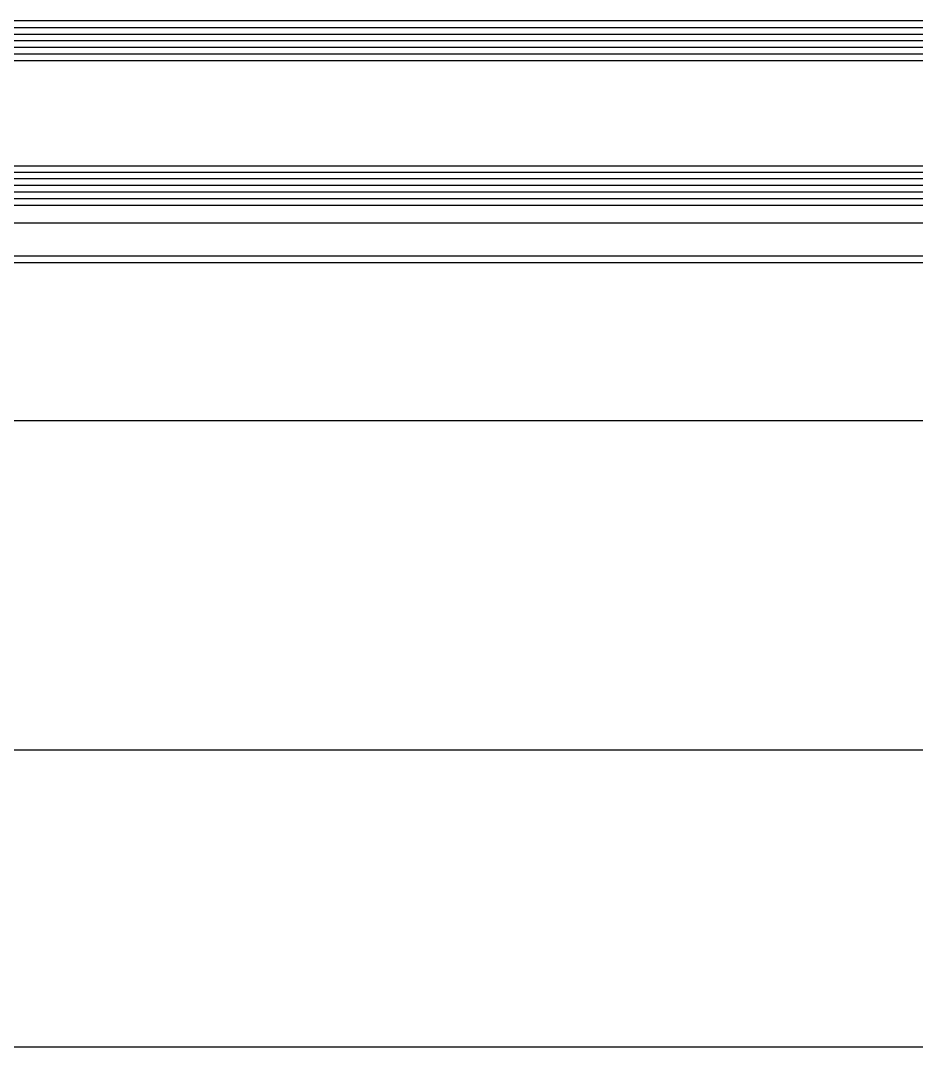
# Model space of a CAD drawing. Header units: inches. Extents: x 21 to 32698, y 13 to 3712.
# Drawn here: x 10905.28 to 10918.87, y 2584.83 to 2600.65 of the extents above; entities that cross this region are included whole.
import ezdxf

# ---------------------------------------------------------------- set-up
doc = ezdxf.new("R2010")
doc.units = ezdxf.units.IN
doc.header["$MEASUREMENT"] = 0
doc.set_wipeout_variables(frame=1)
for name, color, linetype, lineweight in [('Z_MİM_-KM-GLAZ-1', 8, 'Continuous', 25), ('Z_MİM_-KM-IZO-THERMAL', 8, 'Continuous', 25), ('Z_MİM_-KM-IZO-THERMAL-ROCKWOOL', 8, 'BATTING', 25), ('Z_MİM_-KM-PAINT', 8, 'Continuous', 25), ('Z_MİM_-KM-WALL-PLASTER', 8, 'Continuous', 25), ('Z_MİM_00', 8, 'Continuous', 25), ('Z_MİM_ALUMINIUM', 8, 'Continuous', 25), ('Z_MİM_KOLON-0.KAT', 8, 'Continuous', 25), ('Z_MİM_MYM_CAM', 8, 'Continuous', 25)]:
    doc.layers.add(name, color=color, linetype=linetype, lineweight=lineweight)
doc.linetypes.add('BATTING', pattern='A,0.00254,-2.54,[134,ltypeshp.shx,S=2.54,R=0,X=-2.54,Y=0],-5.08,[134,ltypeshp.shx,S=2.54,R=180,X=2.54,Y=0],-2.54', length=10.16254)

# ---------------------------------------------------------------- blocks, each defined once
blk = doc.blocks.new('*U182')
at = {"layer": 'Z_MİM_MYM_CAM'}
blk.add_line((1803.11, 0), (-105.98, 0), dxfattribs=at)
for points in [[(1803.11, 0), (-105.98, 0)], [(1803.11, 0), (-105.98, 0)], [(-105.98, -1), (1803.11, -1)], [(-105.98, -2), (1803.11, -2)], [(-105.98, -3), (1803.11, -3)], [(-105.98, -4), (1803.11, -4)], [(-105.98, -5), (1803.11, -5)], [(-105.98, -6), (1803.11, -6)], [(-105.98, -22), (1803.11, -22)], [(-105.98, -22), (1803.11, -22)], [(1803.11, -23), (-105.98, -23)], [(1803.11, -24), (-105.98, -24)], [(1803.11, -25), (-105.98, -25)], [(1803.11, -26), (-105.98, -26)], [(1803.11, -27), (-105.98, -27)], [(1803.11, -28), (-105.98, -28)], [(1803.11, -28), (-105.98, -28)]]:
    blk.add_lwpolyline(points, dxfattribs=at)
blk = doc.blocks.new('-KM-AL3 420_900')
at = {"layer": 'Z_MİM_KOLON-0.KAT', "xscale": 0.1, "yscale": 0.1, "zscale": 0.1}
blk.add_blockref('*U182', (3304.568, 2313.301, 0.003), dxfattribs=at)
blk.add_wipeout([(3094.386, 2310.148), (3094.386, 2269.731), (3684.386, 2269.731), (3684.386, 2310.148)]).dxf.layer = 'Z_MİM_-KM-GLAZ-1'
at = {"layer": 'Z_MİM_ALUMINIUM'}
for p, q in [((3100.006, 2309.631), (3678.767, 2309.631)), ((3100.006, 2297.731), (3678.767, 2297.731))]:
    blk.add_line(p, q, dxfattribs=at)

msp = doc.modelspace()

# ---------------------------------------------------------------- block references
at = {"layer": 'Z_MİM_00'}
msp.add_blockref('-KM-AL3 420_900', (7602.33, 287.352), dxfattribs=at)

# ---------------------------------------------------------------- next in the draw order: linework, layer by layer
at = {"layer": 'Z_MİM_-KM-IZO-THERMAL'}
msp.add_lwpolyline([(11329.214, 1162.159), (11329.214, 969.583), (12844.215, 969.583), (12844.215, 2594.584), (9029.215, 2594.584), (9029.215, 1624.583), (9319.214, 1624.583), (9319.214, 969.583), (10654.214, 969.583), (10654.214, 1161.832)], dxfattribs=at)
at = {"layer": 'Z_MİM_-KM-IZO-THERMAL-ROCKWOOL', "ltscale": 0.45}
msp.add_lwpolyline([(11334.214, 1162.159), (11334.214, 974.583), (12839.215, 974.583), (12839.215, 2589.584), (9034.215, 2589.584), (9034.215, 1629.583), (9324.214, 1629.583), (9324.214, 974.583), (10649.214, 974.583), (10649.214, 1161.832)], dxfattribs=at)
at = {"layer": 'Z_MİM_-KM-PAINT'}
msp.add_lwpolyline([(11326.214, 1162.159), (11326.214, 966.583), (12847.215, 966.583), (12847.215, 2597.584), (9026.215, 2597.584), (9026.215, 1621.583), (9316.214, 1621.583), (9316.214, 966.583), (10657.214, 966.583), (10657.214, 1161.832)], dxfattribs=at)
at = {"layer": 'Z_MİM_-KM-WALL-PLASTER'}
msp.add_lwpolyline([(11326.714, 1162.159), (11326.714, 967.083), (12846.715, 967.083), (12846.715, 2597.084), (9026.715, 2597.084), (9026.715, 1622.083), (9316.714, 1622.083), (9316.714, 967.083), (10656.714, 967.083), (10656.714, 1161.832)], dxfattribs=at)

doc.saveas('drawing.dxf')
